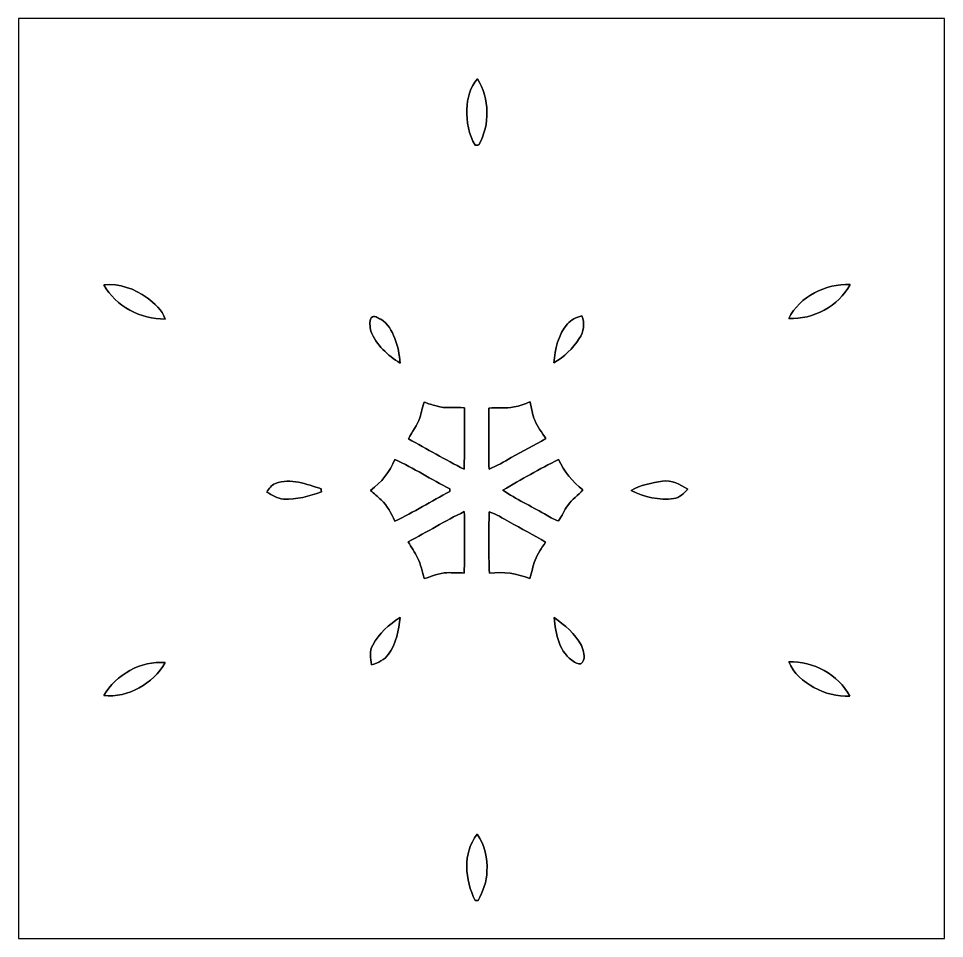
# Model space of a CAD drawing. Header units: centimetres. Extents: x -16.8 to 16.8, y -16.7 to 16.7.
import ezdxf

# ---------------------------------------------------------------- set-up
doc = ezdxf.new("R2010")
doc.units = ezdxf.units.CM
doc.header["$MEASUREMENT"] = 0
doc.layers.add('Layer 1', color=7, linetype='Continuous')

msp = doc.modelspace()

# ---------------------------------------------------------------- linework, layer by layer
at = {"layer": 'Layer 1', "color": 7}
for points, knots in [([(-16.77458, 16.66875), (-16.77458, 16.66875), (16.77458, 16.66875), (16.77458, 16.66875), (16.77458, 16.66875), (16.77458, 16.66875), (16.77458, -16.66875), (16.77458, -16.66875), (16.77458, -16.66875), (16.77458, -16.66875), (-16.77458, -16.66875), (-16.77458, -16.66875), (-16.77458, -16.66875), (-16.77458, -16.66875), (-16.77458, 16.66875), (-16.77458, 16.66875), (-16.77458, 16.66875), (-16.77458, 16.66875), (-16.77458, 16.66875), (-16.77458, 16.66875)], [0, 0, 0, 0, 0.16666667, 0.16666667, 0.16666667, 0.16666667, 0.33333333, 0.33333333, 0.33333333, 0.33333333, 0.5, 0.5, 0.5, 0.5, 0.66666667, 0.66666667, 0.66666667, 0.66666667, 1, 1, 1, 1]), ([(-0.53587, 13.37627), (-0.51435, 13.76927), (-0.41346, 14.18202), (-0.14499, 14.48153), (-0.14499, 14.48153), (0.29704, 13.76257), (0.31044, 12.82594), (-0.09208, 12.08687), (-0.09208, 12.08687), (-0.13935, 12.0844), (-0.18627, 12.08193), (-0.23319, 12.07946), (-0.23319, 12.07946), (-0.46355, 12.46999), (-0.53834, 12.9286), (-0.53587, 13.37627)], [0, 0, 0, 0, 0.2, 0.2, 0.2, 0.2, 0.4, 0.4, 0.4, 0.4, 0.6, 0.6, 0.6, 0.6, 1, 1, 1, 1]), ([(-13.68319, 7.02204), (-13.12333, 7.06579), (-12.56277, 6.88093), (-12.11756, 6.54579), (-12.11756, 6.54579), (-11.85157, 6.34577), (-11.56229, 6.11258), (-11.46598, 5.7785), (-11.46598, 5.7785), (-12.34969, 5.76051), (-13.25704, 6.23676), (-13.68319, 7.02204)], [0, 0, 0, 0, 0.25, 0.25, 0.25, 0.25, 0.5, 0.5, 0.5, 0.5, 1, 1, 1, 1]), ([(11.13226, 5.79473), (11.52701, 6.60682), (12.47211, 7.05802), (13.35264, 7.03509), (13.35264, 7.03509), (12.93918, 6.23676), (12.01737, 5.76192), (11.13226, 5.79473)], [0, 0, 0, 0, 0.33333333, 0.33333333, 0.33333333, 0.33333333, 1, 1, 1, 1]), ([(-3.99168, 5.82683), (-3.88691, 5.92878), (-3.75461, 5.81272), (-3.65019, 5.76897), (-3.65019, 5.76897), (-3.39302, 5.62151), (-3.24697, 5.34317), (-3.14043, 5.07683), (-3.14043, 5.07683), (-3.02613, 4.79178), (-2.97286, 4.4891), (-2.95099, 4.18394), (-2.95099, 4.18394), (-3.3976, 4.46264), (-3.81811, 4.83976), (-4.00614, 5.34388), (-4.00614, 5.34388), (-4.03437, 5.49875), (-4.08023, 5.68607), (-3.99168, 5.82683)], [0, 0, 0, 0, 0.16666667, 0.16666667, 0.16666667, 0.16666667, 0.33333333, 0.33333333, 0.33333333, 0.33333333, 0.5, 0.5, 0.5, 0.5, 0.66666667, 0.66666667, 0.66666667, 0.66666667, 1, 1, 1, 1]), ([(3.11432, 5.59929), (3.2452, 5.75839), (3.44064, 5.83318), (3.62938, 5.89739), (3.62938, 5.89739), (3.75356, 5.62645), (3.71334, 5.30966), (3.54083, 5.06801), (3.54083, 5.06801), (3.30376, 4.71558), (2.99367, 4.39773), (2.6229, 4.18606), (2.6229, 4.18606), (2.67053, 4.68207), (2.77248, 5.21511), (3.11432, 5.59929)], [0, 0, 0, 0, 0.2, 0.2, 0.2, 0.2, 0.4, 0.4, 0.4, 0.4, 0.6, 0.6, 0.6, 0.6, 1, 1, 1, 1]), ([(-2.07821, 2.76789), (-1.93358, 2.7178), (-1.78929, 2.66559), (-1.64006, 2.6289), (-1.64006, 2.6289), (-1.31092, 2.51813), (-0.9592, 2.60809), (-0.62159, 2.55976), (-0.62159, 2.55976), (-0.60678, 1.81822), (-0.61066, 1.07527), (-0.63147, 0.33373), (-0.63147, 0.33373), (-1.31057, 0.69003), (-1.97944, 1.06645), (-2.64901, 1.44039), (-2.64901, 1.44039), (-2.51778, 1.69721), (-2.32481, 1.92264), (-2.2352, 2.20028), (-2.2352, 2.20028), (-2.17734, 2.38831), (-2.1403, 2.58163), (-2.07821, 2.76789)], [0, 0, 0, 0, 0.14285714, 0.14285714, 0.14285714, 0.14285714, 0.28571429, 0.28571429, 0.28571429, 0.28571429, 0.42857143, 0.42857143, 0.42857143, 0.42857143, 0.57142857, 0.57142857, 0.57142857, 0.57142857, 0.71428571, 0.71428571, 0.71428571, 0.71428571, 1, 1, 1, 1]), ([(1.18145, 2.5968), (1.38254, 2.62643), (1.57057, 2.70404), (1.7586, 2.77813), (1.7586, 2.77813), (1.82069, 2.55623), (1.83656, 2.32128), (1.93111, 2.10891), (1.93111, 2.10891), (2.02988, 1.8669), (2.19287, 1.66123), (2.33327, 1.44357), (2.33327, 1.44357), (1.91946, 1.20544), (1.49154, 0.99342), (1.07738, 0.756), (1.07738, 0.756), (0.81315, 0.6096), (0.55668, 0.44732), (0.27376, 0.33831), (0.27376, 0.33831), (0.25823, 1.07597), (0.26635, 1.81363), (0.26211, 2.55129), (0.26211, 2.55129), (0.56727, 2.59186), (0.87912, 2.5273), (1.18145, 2.5968)], [0, 0, 0, 0, 0.125, 0.125, 0.125, 0.125, 0.25, 0.25, 0.25, 0.25, 0.375, 0.375, 0.375, 0.375, 0.5, 0.5, 0.5, 0.5, 0.625, 0.625, 0.625, 0.625, 0.75, 0.75, 0.75, 0.75, 1, 1, 1, 1]), ([(-3.13902, 0.6925), (-2.45533, 0.37571), (-1.82069, -0.03598), (-1.14759, -0.37394), (-1.14759, -0.37394), (-1.14759, -0.39829), (-1.14794, -0.44732), (-1.14829, -0.47166), (-1.14829, -0.47166), (-1.8161, -0.81915), (-2.45322, -1.22555), (-3.13549, -1.54552), (-3.13549, -1.54552), (-3.26778, -1.26965), (-3.40924, -0.98989), (-3.63185, -0.77505), (-3.63185, -0.77505), (-3.75673, -0.65617), (-3.88832, -0.54575), (-4.01602, -0.43074), (-4.01602, -0.43074), (-3.63326, -0.13829), (-3.30835, 0.23707), (-3.13902, 0.6925)], [0, 0, 0, 0, 0.14285714, 0.14285714, 0.14285714, 0.14285714, 0.28571429, 0.28571429, 0.28571429, 0.28571429, 0.42857143, 0.42857143, 0.42857143, 0.42857143, 0.57142857, 0.57142857, 0.57142857, 0.57142857, 0.71428571, 0.71428571, 0.71428571, 0.71428571, 1, 1, 1, 1]), ([(0.77682, -0.42863), (1.43334, -0.02822), (2.10996, 0.33973), (2.79224, 0.69391), (2.79224, 0.69391), (2.98838, 0.25435), (3.30306, -0.11465), (3.67489, -0.41593), (3.67489, -0.41593), (3.49356, -0.6029), (3.27872, -0.75988), (3.12984, -0.97614), (3.12984, -0.97614), (2.99226, -1.14723), (2.91606, -1.35573), (2.79365, -1.53635), (2.79365, -1.53635), (2.60421, -1.49543), (2.44757, -1.36948), (2.27753, -1.28446), (2.27753, -1.28446), (1.78047, -0.99448), (1.25518, -0.75071), (0.77682, -0.42863)], [0, 0, 0, 0, 0.14285714, 0.14285714, 0.14285714, 0.14285714, 0.28571429, 0.28571429, 0.28571429, 0.28571429, 0.42857143, 0.42857143, 0.42857143, 0.42857143, 0.57142857, 0.57142857, 0.57142857, 0.57142857, 0.71428571, 0.71428571, 0.71428571, 0.71428571, 1, 1, 1, 1]), ([(-7.46584, -0.18662), (-6.91586, 0.03493), (-6.33871, -0.20849), (-5.80637, -0.37324), (-5.80637, -0.37324), (-5.80566, -0.40005), (-5.80355, -0.45367), (-5.80249, -0.48048), (-5.80249, -0.48048), (-6.2424, -0.63747), (-6.70243, -0.77646), (-7.17515, -0.75248), (-7.17515, -0.75248), (-7.39704, -0.72249), (-7.58719, -0.60043), (-7.77875, -0.49495), (-7.77875, -0.49495), (-7.70008, -0.36971), (-7.61577, -0.23283), (-7.46584, -0.18662)], [0, 0, 0, 0, 0.16666667, 0.16666667, 0.16666667, 0.16666667, 0.33333333, 0.33333333, 0.33333333, 0.33333333, 0.5, 0.5, 0.5, 0.5, 0.66666667, 0.66666667, 0.66666667, 0.66666667, 1, 1, 1, 1]), ([(6.5599, -0.10231), (6.89257, -0.03916), (7.20337, -0.2159), (7.4736, -0.387), (7.4736, -0.387), (7.32966, -0.53023), (7.18397, -0.70168), (6.96948, -0.72637), (6.96948, -0.72637), (6.43925, -0.80821), (5.89668, -0.66111), (5.41831, -0.43533), (5.41831, -0.43533), (5.76051, -0.22684), (6.17008, -0.16193), (6.5599, -0.10231)], [0, 0, 0, 0, 0.2, 0.2, 0.2, 0.2, 0.4, 0.4, 0.4, 0.4, 0.6, 0.6, 0.6, 0.6, 1, 1, 1, 1]), ([(-2.65324, -2.29235), (-1.97062, -1.93887), (-1.31621, -1.53211), (-0.62301, -1.19909), (-0.62301, -1.19909), (-0.61524, -1.94098), (-0.61066, -2.68323), (-0.62618, -3.42512), (-0.62618, -3.42512), (-0.83467, -3.42124), (-1.04352, -3.40889), (-1.25166, -3.41277), (-1.25166, -3.41277), (-1.53705, -3.43182), (-1.80305, -3.54224), (-2.07328, -3.62691), (-2.07328, -3.62691), (-2.14983, -3.37573), (-2.19463, -3.11291), (-2.31493, -2.87726), (-2.31493, -2.87726), (-2.40594, -2.66982), (-2.55235, -2.49414), (-2.65324, -2.29235)], [0, 0, 0, 0, 0.14285714, 0.14285714, 0.14285714, 0.14285714, 0.28571429, 0.28571429, 0.28571429, 0.28571429, 0.42857143, 0.42857143, 0.42857143, 0.42857143, 0.57142857, 0.57142857, 0.57142857, 0.57142857, 0.71428571, 0.71428571, 0.71428571, 0.71428571, 1, 1, 1, 1]), ([(0.28328, -1.20685), (0.54151, -1.2894), (0.77047, -1.43969), (1.00647, -1.56916), (1.00647, -1.56916), (1.44039, -1.82245), (1.89195, -2.04435), (2.31846, -2.31034), (2.31846, -2.31034), (2.18158, -2.51989), (2.03694, -2.72768), (1.93851, -2.9591), (1.93851, -2.9591), (1.85702, -3.17465), (1.82704, -3.40607), (1.75613, -3.62514), (1.75613, -3.62514), (1.2887, -3.45193), (0.78881, -3.35915), (0.29139, -3.43217), (0.29139, -3.43217), (0.24765, -2.69099), (0.254, -1.94804), (0.28328, -1.20685)], [0, 0, 0, 0, 0.14285714, 0.14285714, 0.14285714, 0.14285714, 0.28571429, 0.28571429, 0.28571429, 0.28571429, 0.42857143, 0.42857143, 0.42857143, 0.42857143, 0.57142857, 0.57142857, 0.57142857, 0.57142857, 0.71428571, 0.71428571, 0.71428571, 0.71428571, 1, 1, 1, 1]), ([(-3.94264, -6.04026), (-3.70805, -5.62539), (-3.35421, -5.28073), (-2.94816, -5.03414), (-2.94816, -5.03414), (-2.98591, -5.49981), (-3.09527, -5.98029), (-3.37044, -6.36623), (-3.37044, -6.36623), (-3.51331, -6.57613), (-3.74968, -6.68196), (-3.98498, -6.75076), (-3.98498, -6.75076), (-4.0199, -6.51581), (-4.06576, -6.25651), (-3.94264, -6.04026)], [0, 0, 0, 0, 0.2, 0.2, 0.2, 0.2, 0.4, 0.4, 0.4, 0.4, 0.6, 0.6, 0.6, 0.6, 1, 1, 1, 1]), ([(2.62749, -5.04119), (3.01801, -5.30648), (3.39231, -5.62716), (3.61844, -6.04873), (3.61844, -6.04873), (3.68829, -6.23746), (3.78389, -6.47136), (3.65936, -6.65798), (3.65936, -6.65798), (3.60257, -6.77757), (3.44911, -6.69819), (3.36762, -6.65233), (3.36762, -6.65233), (2.8127, -6.33201), (2.68605, -5.62398), (2.62749, -5.04119)], [0, 0, 0, 0, 0.2, 0.2, 0.2, 0.2, 0.4, 0.4, 0.4, 0.4, 0.6, 0.6, 0.6, 0.6, 1, 1, 1, 1]), ([(-13.68778, -7.86624), (-13.23516, -7.10847), (-12.34828, -6.58777), (-11.45575, -6.6735), (-11.45575, -6.6735), (-11.90061, -7.43938), (-12.7956, -7.94914), (-13.68778, -7.86624)], [0, 0, 0, 0, 0.33333333, 0.33333333, 0.33333333, 0.33333333, 1, 1, 1, 1]), ([(11.13437, -6.64175), (12.01843, -6.61353), (12.9286, -7.10177), (13.34982, -7.8867), (13.34982, -7.8867), (12.89756, -7.89411), (12.43753, -7.80133), (12.04454, -7.57132), (12.04454, -7.57132), (11.66354, -7.36), (11.28818, -7.06367), (11.13437, -6.64175)], [0, 0, 0, 0, 0.25, 0.25, 0.25, 0.25, 0.5, 0.5, 0.5, 0.5, 1, 1, 1, 1]), ([(-0.23001, -15.29221), (-0.6036, -14.55702), (-0.6925, -13.57559), (-0.15875, -12.89297), (-0.15875, -12.89297), (0.13264, -13.27256), (0.22049, -13.76645), (0.19579, -14.23494), (0.19579, -14.23494), (0.20673, -14.61276), (0.03739, -14.96025), (-0.11889, -15.29433), (-0.11889, -15.29433), (-0.14676, -15.29362), (-0.20214, -15.29256), (-0.23001, -15.29221)], [0, 0, 0, 0, 0.2, 0.2, 0.2, 0.2, 0.4, 0.4, 0.4, 0.4, 0.6, 0.6, 0.6, 0.6, 1, 1, 1, 1])]:
    msp.add_open_spline(points, degree=3, knots=knots, dxfattribs=at)
at = {"layer": 'Layer 1', "color": 253}
for points, knots in [([(-0.53587, 13.37627), (-0.53834, 12.9286), (-0.46355, 12.46999), (-0.23319, 12.07946), (-0.23319, 12.07946), (-0.18627, 12.08193), (-0.13935, 12.0844), (-0.09208, 12.08687), (-0.09208, 12.08687), (0.31044, 12.82594), (0.29704, 13.76257), (-0.14499, 14.48153), (-0.14499, 14.48153), (-0.41346, 14.18202), (-0.51435, 13.76927), (-0.53587, 13.37627), (-0.53587, 13.37627), (-0.53587, 13.37627), (-0.53587, 13.37627), (-0.53587, 13.37627)], [0, 0, 0, 0, 0.16666667, 0.16666667, 0.16666667, 0.16666667, 0.33333333, 0.33333333, 0.33333333, 0.33333333, 0.5, 0.5, 0.5, 0.5, 0.66666667, 0.66666667, 0.66666667, 0.66666667, 1, 1, 1, 1]), ([(-13.68319, 7.02204), (-13.25704, 6.23676), (-12.34969, 5.76051), (-11.46598, 5.7785), (-11.46598, 5.7785), (-11.56229, 6.11258), (-11.85157, 6.34577), (-12.11756, 6.54579), (-12.11756, 6.54579), (-12.56277, 6.88093), (-13.12333, 7.06579), (-13.68319, 7.02204), (-13.68319, 7.02204), (-13.68319, 7.02204), (-13.68319, 7.02204), (-13.68319, 7.02204)], [0, 0, 0, 0, 0.2, 0.2, 0.2, 0.2, 0.4, 0.4, 0.4, 0.4, 0.6, 0.6, 0.6, 0.6, 1, 1, 1, 1]), ([(11.13226, 5.79473), (12.01737, 5.76192), (12.93918, 6.23676), (13.35264, 7.03509), (13.35264, 7.03509), (12.47211, 7.05802), (11.52701, 6.60682), (11.13226, 5.79473), (11.13226, 5.79473), (11.13226, 5.79473), (11.13226, 5.79473), (11.13226, 5.79473)], [0, 0, 0, 0, 0.25, 0.25, 0.25, 0.25, 0.5, 0.5, 0.5, 0.5, 1, 1, 1, 1]), ([(-3.99168, 5.82683), (-4.08023, 5.68607), (-4.03437, 5.49875), (-4.00614, 5.34388), (-4.00614, 5.34388), (-3.81811, 4.83976), (-3.3976, 4.46264), (-2.95099, 4.18394), (-2.95099, 4.18394), (-2.97286, 4.4891), (-3.02613, 4.79178), (-3.14043, 5.07683), (-3.14043, 5.07683), (-3.24697, 5.34317), (-3.39302, 5.62151), (-3.65019, 5.76897), (-3.65019, 5.76897), (-3.75461, 5.81272), (-3.88691, 5.92878), (-3.99168, 5.82683), (-3.99168, 5.82683), (-3.99168, 5.82683), (-3.99168, 5.82683), (-3.99168, 5.82683)], [0, 0, 0, 0, 0.14285714, 0.14285714, 0.14285714, 0.14285714, 0.28571429, 0.28571429, 0.28571429, 0.28571429, 0.42857143, 0.42857143, 0.42857143, 0.42857143, 0.57142857, 0.57142857, 0.57142857, 0.57142857, 0.71428571, 0.71428571, 0.71428571, 0.71428571, 1, 1, 1, 1]), ([(3.11432, 5.59929), (2.77248, 5.21511), (2.67053, 4.68207), (2.6229, 4.18606), (2.6229, 4.18606), (2.99367, 4.39773), (3.30376, 4.71558), (3.54083, 5.06801), (3.54083, 5.06801), (3.71334, 5.30966), (3.75356, 5.62645), (3.62938, 5.89739), (3.62938, 5.89739), (3.44064, 5.83318), (3.2452, 5.75839), (3.11432, 5.59929), (3.11432, 5.59929), (3.11432, 5.59929), (3.11432, 5.59929), (3.11432, 5.59929)], [0, 0, 0, 0, 0.16666667, 0.16666667, 0.16666667, 0.16666667, 0.33333333, 0.33333333, 0.33333333, 0.33333333, 0.5, 0.5, 0.5, 0.5, 0.66666667, 0.66666667, 0.66666667, 0.66666667, 1, 1, 1, 1]), ([(-2.07821, 2.76789), (-2.1403, 2.58163), (-2.17734, 2.38831), (-2.2352, 2.20028), (-2.2352, 2.20028), (-2.32481, 1.92264), (-2.51778, 1.69721), (-2.64901, 1.44039), (-2.64901, 1.44039), (-1.97944, 1.06645), (-1.31057, 0.69003), (-0.63147, 0.33373), (-0.63147, 0.33373), (-0.61066, 1.07527), (-0.60678, 1.81822), (-0.62159, 2.55976), (-0.62159, 2.55976), (-0.9592, 2.60809), (-1.31092, 2.51813), (-1.64006, 2.6289), (-1.64006, 2.6289), (-1.78929, 2.66559), (-1.93358, 2.7178), (-2.07821, 2.76789), (-2.07821, 2.76789), (-2.07821, 2.76789), (-2.07821, 2.76789), (-2.07821, 2.76789)], [0, 0, 0, 0, 0.125, 0.125, 0.125, 0.125, 0.25, 0.25, 0.25, 0.25, 0.375, 0.375, 0.375, 0.375, 0.5, 0.5, 0.5, 0.5, 0.625, 0.625, 0.625, 0.625, 0.75, 0.75, 0.75, 0.75, 1, 1, 1, 1]), ([(1.18145, 2.5968), (0.87912, 2.5273), (0.56727, 2.59186), (0.26211, 2.55129), (0.26211, 2.55129), (0.26635, 1.81363), (0.25823, 1.07597), (0.27376, 0.33831), (0.27376, 0.33831), (0.55668, 0.44732), (0.81315, 0.6096), (1.07738, 0.756), (1.07738, 0.756), (1.49154, 0.99342), (1.91946, 1.20544), (2.33327, 1.44357), (2.33327, 1.44357), (2.19287, 1.66123), (2.02988, 1.8669), (1.93111, 2.10891), (1.93111, 2.10891), (1.83656, 2.32128), (1.82069, 2.55623), (1.7586, 2.77813), (1.7586, 2.77813), (1.57057, 2.70404), (1.38254, 2.62643), (1.18145, 2.5968), (1.18145, 2.5968), (1.18145, 2.5968), (1.18145, 2.5968), (1.18145, 2.5968)], [0, 0, 0, 0, 0.11111111, 0.11111111, 0.11111111, 0.11111111, 0.22222222, 0.22222222, 0.22222222, 0.22222222, 0.33333333, 0.33333333, 0.33333333, 0.33333333, 0.44444444, 0.44444444, 0.44444444, 0.44444444, 0.55555556, 0.55555556, 0.55555556, 0.55555556, 0.66666667, 0.66666667, 0.66666667, 0.66666667, 0.77777778, 0.77777778, 0.77777778, 0.77777778, 1, 1, 1, 1]), ([(-3.13902, 0.6925), (-3.30835, 0.23707), (-3.63326, -0.13829), (-4.01602, -0.43074), (-4.01602, -0.43074), (-3.88832, -0.54575), (-3.75673, -0.65617), (-3.63185, -0.77505), (-3.63185, -0.77505), (-3.40924, -0.98989), (-3.26778, -1.26965), (-3.13549, -1.54552), (-3.13549, -1.54552), (-2.45322, -1.22555), (-1.8161, -0.81915), (-1.14829, -0.47166), (-1.14829, -0.47166), (-1.14794, -0.44732), (-1.14759, -0.39829), (-1.14759, -0.37394), (-1.14759, -0.37394), (-1.82069, -0.03598), (-2.45533, 0.37571), (-3.13902, 0.6925), (-3.13902, 0.6925), (-3.13902, 0.6925), (-3.13902, 0.6925), (-3.13902, 0.6925)], [0, 0, 0, 0, 0.125, 0.125, 0.125, 0.125, 0.25, 0.25, 0.25, 0.25, 0.375, 0.375, 0.375, 0.375, 0.5, 0.5, 0.5, 0.5, 0.625, 0.625, 0.625, 0.625, 0.75, 0.75, 0.75, 0.75, 1, 1, 1, 1]), ([(0.77682, -0.42863), (1.25518, -0.75071), (1.78047, -0.99448), (2.27753, -1.28446), (2.27753, -1.28446), (2.44757, -1.36948), (2.60421, -1.49543), (2.79365, -1.53635), (2.79365, -1.53635), (2.91606, -1.35573), (2.99226, -1.14723), (3.12984, -0.97614), (3.12984, -0.97614), (3.27872, -0.75988), (3.49356, -0.6029), (3.67489, -0.41593), (3.67489, -0.41593), (3.30306, -0.11465), (2.98838, 0.25435), (2.79224, 0.69391), (2.79224, 0.69391), (2.10996, 0.33973), (1.43334, -0.02822), (0.77682, -0.42863), (0.77682, -0.42863), (0.77682, -0.42863), (0.77682, -0.42863), (0.77682, -0.42863)], [0, 0, 0, 0, 0.125, 0.125, 0.125, 0.125, 0.25, 0.25, 0.25, 0.25, 0.375, 0.375, 0.375, 0.375, 0.5, 0.5, 0.5, 0.5, 0.625, 0.625, 0.625, 0.625, 0.75, 0.75, 0.75, 0.75, 1, 1, 1, 1]), ([(-7.46584, -0.18662), (-7.61577, -0.23283), (-7.70008, -0.36971), (-7.77875, -0.49495), (-7.77875, -0.49495), (-7.58719, -0.60043), (-7.39704, -0.72249), (-7.17515, -0.75248), (-7.17515, -0.75248), (-6.70243, -0.77646), (-6.2424, -0.63747), (-5.80249, -0.48048), (-5.80249, -0.48048), (-5.80355, -0.45367), (-5.80566, -0.40005), (-5.80637, -0.37324), (-5.80637, -0.37324), (-6.33871, -0.20849), (-6.91586, 0.03493), (-7.46584, -0.18662), (-7.46584, -0.18662), (-7.46584, -0.18662), (-7.46584, -0.18662), (-7.46584, -0.18662)], [0, 0, 0, 0, 0.14285714, 0.14285714, 0.14285714, 0.14285714, 0.28571429, 0.28571429, 0.28571429, 0.28571429, 0.42857143, 0.42857143, 0.42857143, 0.42857143, 0.57142857, 0.57142857, 0.57142857, 0.57142857, 0.71428571, 0.71428571, 0.71428571, 0.71428571, 1, 1, 1, 1]), ([(6.5599, -0.10231), (6.17008, -0.16193), (5.76051, -0.22684), (5.41831, -0.43533), (5.41831, -0.43533), (5.89668, -0.66111), (6.43925, -0.80821), (6.96948, -0.72637), (6.96948, -0.72637), (7.18397, -0.70168), (7.32966, -0.53023), (7.4736, -0.387), (7.4736, -0.387), (7.20337, -0.2159), (6.89257, -0.03916), (6.5599, -0.10231), (6.5599, -0.10231), (6.5599, -0.10231), (6.5599, -0.10231), (6.5599, -0.10231)], [0, 0, 0, 0, 0.16666667, 0.16666667, 0.16666667, 0.16666667, 0.33333333, 0.33333333, 0.33333333, 0.33333333, 0.5, 0.5, 0.5, 0.5, 0.66666667, 0.66666667, 0.66666667, 0.66666667, 1, 1, 1, 1]), ([(-2.65324, -2.29235), (-2.55235, -2.49414), (-2.40594, -2.66982), (-2.31493, -2.87726), (-2.31493, -2.87726), (-2.19463, -3.11291), (-2.14983, -3.37573), (-2.07328, -3.62691), (-2.07328, -3.62691), (-1.80305, -3.54224), (-1.53705, -3.43182), (-1.25166, -3.41277), (-1.25166, -3.41277), (-1.04352, -3.40889), (-0.83467, -3.42124), (-0.62618, -3.42512), (-0.62618, -3.42512), (-0.61066, -2.68323), (-0.61524, -1.94098), (-0.62301, -1.19909), (-0.62301, -1.19909), (-1.31621, -1.53211), (-1.97062, -1.93887), (-2.65324, -2.29235), (-2.65324, -2.29235), (-2.65324, -2.29235), (-2.65324, -2.29235), (-2.65324, -2.29235)], [0, 0, 0, 0, 0.125, 0.125, 0.125, 0.125, 0.25, 0.25, 0.25, 0.25, 0.375, 0.375, 0.375, 0.375, 0.5, 0.5, 0.5, 0.5, 0.625, 0.625, 0.625, 0.625, 0.75, 0.75, 0.75, 0.75, 1, 1, 1, 1]), ([(0.28328, -1.20685), (0.254, -1.94804), (0.24765, -2.69099), (0.29139, -3.43217), (0.29139, -3.43217), (0.78881, -3.35915), (1.2887, -3.45193), (1.75613, -3.62514), (1.75613, -3.62514), (1.82704, -3.40607), (1.85702, -3.17465), (1.93851, -2.9591), (1.93851, -2.9591), (2.03694, -2.72768), (2.18158, -2.51989), (2.31846, -2.31034), (2.31846, -2.31034), (1.89195, -2.04435), (1.44039, -1.82245), (1.00647, -1.56916), (1.00647, -1.56916), (0.77047, -1.43969), (0.54151, -1.2894), (0.28328, -1.20685), (0.28328, -1.20685), (0.28328, -1.20685), (0.28328, -1.20685), (0.28328, -1.20685)], [0, 0, 0, 0, 0.125, 0.125, 0.125, 0.125, 0.25, 0.25, 0.25, 0.25, 0.375, 0.375, 0.375, 0.375, 0.5, 0.5, 0.5, 0.5, 0.625, 0.625, 0.625, 0.625, 0.75, 0.75, 0.75, 0.75, 1, 1, 1, 1]), ([(-3.94264, -6.04026), (-4.06576, -6.25651), (-4.0199, -6.51581), (-3.98498, -6.75076), (-3.98498, -6.75076), (-3.74968, -6.68196), (-3.51331, -6.57613), (-3.37044, -6.36623), (-3.37044, -6.36623), (-3.09527, -5.98029), (-2.98591, -5.49981), (-2.94816, -5.03414), (-2.94816, -5.03414), (-3.35421, -5.28073), (-3.70805, -5.62539), (-3.94264, -6.04026), (-3.94264, -6.04026), (-3.94264, -6.04026), (-3.94264, -6.04026), (-3.94264, -6.04026)], [0, 0, 0, 0, 0.16666667, 0.16666667, 0.16666667, 0.16666667, 0.33333333, 0.33333333, 0.33333333, 0.33333333, 0.5, 0.5, 0.5, 0.5, 0.66666667, 0.66666667, 0.66666667, 0.66666667, 1, 1, 1, 1]), ([(2.62749, -5.04119), (2.68605, -5.62398), (2.8127, -6.33201), (3.36762, -6.65233), (3.36762, -6.65233), (3.44911, -6.69819), (3.60257, -6.77757), (3.65936, -6.65798), (3.65936, -6.65798), (3.78389, -6.47136), (3.68829, -6.23746), (3.61844, -6.04873), (3.61844, -6.04873), (3.39231, -5.62716), (3.01801, -5.30648), (2.62749, -5.04119), (2.62749, -5.04119), (2.62749, -5.04119), (2.62749, -5.04119), (2.62749, -5.04119)], [0, 0, 0, 0, 0.16666667, 0.16666667, 0.16666667, 0.16666667, 0.33333333, 0.33333333, 0.33333333, 0.33333333, 0.5, 0.5, 0.5, 0.5, 0.66666667, 0.66666667, 0.66666667, 0.66666667, 1, 1, 1, 1]), ([(-13.68778, -7.86624), (-12.7956, -7.94914), (-11.90061, -7.43938), (-11.45575, -6.6735), (-11.45575, -6.6735), (-12.34828, -6.58777), (-13.23516, -7.10847), (-13.68778, -7.86624), (-13.68778, -7.86624), (-13.68778, -7.86624), (-13.68778, -7.86624), (-13.68778, -7.86624)], [0, 0, 0, 0, 0.25, 0.25, 0.25, 0.25, 0.5, 0.5, 0.5, 0.5, 1, 1, 1, 1]), ([(11.13437, -6.64175), (11.28818, -7.06367), (11.66354, -7.36), (12.04454, -7.57132), (12.04454, -7.57132), (12.43753, -7.80133), (12.89756, -7.89411), (13.34982, -7.8867), (13.34982, -7.8867), (12.9286, -7.10177), (12.01843, -6.61353), (11.13437, -6.64175), (11.13437, -6.64175), (11.13437, -6.64175), (11.13437, -6.64175), (11.13437, -6.64175)], [0, 0, 0, 0, 0.2, 0.2, 0.2, 0.2, 0.4, 0.4, 0.4, 0.4, 0.6, 0.6, 0.6, 0.6, 1, 1, 1, 1]), ([(-0.23001, -15.29221), (-0.20214, -15.29256), (-0.14676, -15.29362), (-0.11889, -15.29433), (-0.11889, -15.29433), (0.03739, -14.96025), (0.20673, -14.61276), (0.19579, -14.23494), (0.19579, -14.23494), (0.22049, -13.76645), (0.13264, -13.27256), (-0.15875, -12.89297), (-0.15875, -12.89297), (-0.6925, -13.57559), (-0.6036, -14.55702), (-0.23001, -15.29221)], [0, 0, 0, 0, 0.2, 0.2, 0.2, 0.2, 0.4, 0.4, 0.4, 0.4, 0.6, 0.6, 0.6, 0.6, 1, 1, 1, 1])]:
    msp.add_open_spline(points, degree=3, knots=knots, dxfattribs=at)

doc.saveas('drawing.dxf')
